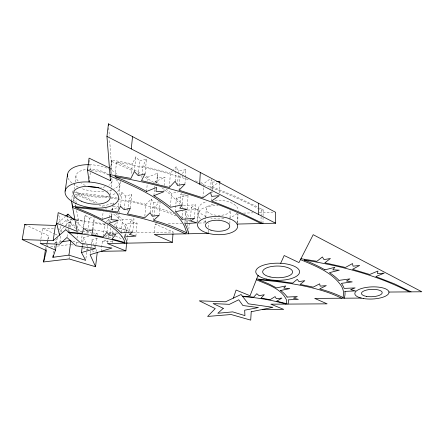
<?xml version="1.0" encoding="UTF-8"?>
<svg xmlns="http://www.w3.org/2000/svg" width="444" height="444" viewBox="0 0 444 444"><rect width="100%" height="100%" fill="white"/><g stroke="black" fill="none" stroke-linecap="round" stroke-linejoin="round"><path stroke-width="0.33" stroke-dasharray="2.22 1.67" d="M262.981 223.487L263.142 209.929L259.057 207.764M260.994 222.855L261.078 216.755M261.083 216.078L261.166 209.973L258.286 208.491M237.118 222.716L237.368 213.925M237.74 223.26L238.023 213.409M229.842 223.759L230.02 218.404M230.042 217.732L230.292 210.367A12.06 5.7 2.3 0 1 219.225 215.407A12.06 5.7 2.3 0 1 206.477 210.534A12.06 5.7 2.3 0 1 214.169 204.207M219.408 192.94L219.769 184.105M211.788 192.99L211.849 191.636M211.977 188.922L212.288 182.145L211.666 179.848M211.638 200.966L211.827 196.931M212.01 192.901L212.071 191.558M212.104 190.887L212.293 186.857L218.254 182.562M208.419 232.04L208.514 230.053M208.641 227.411L208.858 222.816M210.711 188.367L211.133 179.493M205.544 222.577L205.777 217.899M205.805 217.227L206.205 209.202M202.941 197.858L203.502 187.057M203.535 186.38L203.679 183.677L210.656 178.521M197.719 221.584L198.429 208.569M196.986 222.816L197.73 209.357L191.253 207.481L190.448 220.979M194.566 218.354L195.338 204.767L182.884 205.727L182.75 207.759M187.251 226.695L187.679 219.78M188.617 233.083L189.366 220.657L186.175 220.729L184.349 219.83M184.859 223.676L185.664 210.939M186.047 222.799L186.175 220.729M187.19 209.374L188.045 195.549L180.719 194.289L180.059 204.179M184.948 184.155L185.348 177.933M185.392 177.239L185.886 169.63L178.521 170.912L176.146 166.739L173.499 169.663M182.484 204.196L183.183 193.573M182.007 219.264L182.534 211.144M175.363 211.705L176.323 197.969L188.045 195.549M177.511 185.387L178.277 174.359M178.327 173.665L178.521 170.912M179.037 190.221L179.321 186.125M179.365 185.442L180.02 175.874L183.045 176.801M175.108 181.324L176.146 166.739M173.016 233.372L173.11 232.001L155.15 224.037L154.34 233.827M170.49 206.615L171.456 193.423L178.066 192.03M169.325 187.473L170.407 173.071L173.055 170.146M163.903 191.714L164.175 188.317M164.385 185.598L165.024 177.439L157.148 177.028L156.638 183.144M159.096 215.323L160.134 202.397M153.907 195.687L154.479 188.95M154.54 188.278L154.712 186.258M154.995 182.889L155.111 181.541L165.024 177.439M152.259 216.211L153.408 202.642L151.265 199.09L145.893 204.318L144.683 217.821M153.635 220.296L154.762 206.843L159.202 202.647M156.943 183.294L157.803 173.016L147.852 177.223L147.547 180.614M150.083 212.754L151.265 199.09M146.57 191.475L147.242 184.01M145.094 173.837L146.453 159.107L139.638 160.994L135.825 156.788L132.412 163.847L131.269 175.114M135.881 236.075L137.102 223.121L130.641 221.423L129.631 231.679M141.808 177.334L141.936 176.013M141.997 175.352L142.868 166.1L146.453 159.107M132.739 231.984L134.005 218.914L122.494 219.836L121.14 232.861M138.217 175.658L139.638 160.994M130.353 208.186L131.724 194.433L125.624 196.02L121.945 192.507L119.197 198.424M127.356 240.465L127.622 237.79M127.689 237.118L128.355 230.419A72.405 30.592 8.5 0 0 125.713 224.015L137.102 223.121M134.354 171.556L135.825 156.788M127.8 210.484L128.832 200.294L131.724 194.433M125.63 235.808L125.83 233.799M126.102 231.113L126.24 229.776A72.078 30.397 8.5 0 0 123.193 223.421L119.558 219.092L112.593 213.187M125.774 235.82L126.041 233.144M126.113 232.473L126.312 230.464L116.894 227.783M124.398 236.924L124.742 233.527M124.808 232.845L125.708 224.015M124.203 209.718L125.624 196.02M120.479 206.299L121.945 192.507M118.925 195.216L120.391 181.674A26.673 13.092 8.3 0 1 113.531 189.227M118.026 209.318L118.903 201.149M115.829 234.432L116.117 231.701M116.561 227.606L117.222 221.467M118.448 218.959L118.948 214.274M119.02 213.603L119.375 210.262M112.232 237.018L113.12 228.921M112.543 242.679L112.759 240.67M111.411 215.634L111.71 212.959M112.01 210.278L112.46 206.26M111.722 216.411L112.099 213.037M112.399 210.339L112.848 206.294M112.926 205.622L113.226 202.925L103.841 206.055L101.543 204.806M109.901 234.032L110.661 227.234M106.904 232.351L108.38 219.336L110.789 222.022M109.03 221.928L109.479 217.943M109.551 217.283L110.079 212.632M107.509 242.84L108.042 238.101M108.12 237.423L108.347 235.392M114.985 175.968L116.55 162.032C141.292 166.406 165.784 172.311 189.682 180.081M111.205 173.848L111.755 169.064L109.557 138.933M110.439 195.027L111.056 189.655M111.361 186.968L112.049 180.924M110.412 170.64L111.644 159.99L132.412 163.847M101.199 251.315L102.348 241.358L107.387 239.771M110.439 172.694L111.644 159.99M103.274 236.336L104.684 224.148L105.916 222.544M102.27 219.436L103.208 211.411M95.588 247.197L95.832 245.155M95.91 244.472L96.725 237.668M97.053 234.943L97.214 233.583L91.908 232.806M92.369 229.42L93.29 221.95L94.394 217.305M92.951 229.703L94.383 218.015M90.276 253.352L91.02 247.319M91.098 246.653L91.347 244.644M91.431 243.972L91.919 239.954L99.145 237.64M85.942 258.358L87.507 245.815L82.406 244.167M87.718 231.241L89.355 218.237L85.176 215.223L83.172 227.372M82.334 245.832L83.372 237.762L89.305 235.969M81.246 241.919L82.207 234.493M89.566 178.627L90.354 172.511M83.489 228.31L85.176 215.223M77.556 228.144L78.51 220.995L76.462 209.524M76.163 244.439L76.618 241.02M76.978 238.289L77.706 232.823M77.794 232.14L77.978 230.769L81.957 231.352M75.43 207.481L75.802 204.745M75.896 204.062L76.451 199.961M76.823 197.225L77.289 193.806L109.013 197.763M69.059 258.941L69.419 256.299M74.104 189.422L75.036 182.678M75.13 182.001L75.974 175.929M68.554 232.173L68.931 229.448M69.308 226.723L70.346 219.231A84.959 33.356 7.1 0 1 72.039 219.342M72.605 204.978L72.888 202.925M72.983 202.242L73.743 196.759M73.576 200.682L74.048 197.264M69.247 232.784L69.625 230.064M69.997 227.345L71.029 219.858L70.346 219.231M65.779 229.709L65.962 228.405M66.328 225.796L67.488 217.51M71.417 201.06L72.966 189.96L73.21 191.309M67.061 236.807L67.616 232.817M67.988 230.153L68.354 227.489M68.448 226.823L69.098 222.161L75.508 228.383M59.929 232.373L60.822 226.196M59.907 242.208L60.889 235.364M61.377 231.946L61.772 229.209L64.214 226.862M56.482 243.39L57.459 236.652M53.502 253.335L54.179 248.707M54.273 248.041L55.05 242.751L56.355 239.027M45.56 248.967L46.742 243.673M46.459 250.621L48.69 235.831L26.585 225.302M40.293 242.674L42.535 228.316L53.524 228.827M157.148 177.028L157.803 173.016M112.92 204.257L113.226 202.925M46.903 243.023L47.552 240.409M47.719 239.754L48.69 235.831M106.327 222.011L108.38 219.336M180.719 194.289L181.474 193.323M114.258 225.164L116.8 221.994M182.273 173.476L185.886 169.63M64.702 226.39L69.098 222.161M58.425 222.733L65.457 216.389M61.494 224.398L67.238 219.281L75.314 226.673M130.641 221.423L134.005 218.914M191.253 207.481L195.338 204.767M111 209.773L118.487 207.32M105.716 235.536L107.687 234.904M108.342 234.693L113.597 233.011L93.9 229.864M89.355 218.237L93.251 217.038M95.238 234.177L97.214 233.583M55.05 242.751L61.006 241.886M153.408 202.642L159.513 201.809M50.549 246.992L54.645 246.476M57.376 246.131L69.664 244.577M212.288 182.145L215.451 181.829M187.707 210.112L197.73 209.357M261.166 209.973L263.142 209.929M243.534 213.098L253.097 212.865M259.246 212.715L272.905 212.376M155.15 224.037L157.903 223.976M168.232 223.737L182.001 223.426M199.217 223.032L205.417 222.894M126.312 230.464L128.355 230.419M108.575 233.361L118.187 233.161M133.289 232.839L173.11 232.001M102.348 241.358L113.925 241.136M57.648 229.015L61.772 229.209M71.029 219.858L73.021 220.013M74.309 192.652L91.897 194.4L110.612 196.97M113.12 206.321L119.07 206.854M76.351 220.307L91.292 222.244L108.097 225.585M82.617 231.452L91.242 232.712M83.744 233.355L85.786 233.683M86.469 233.788L89.2 234.221M104.873 236.696L111.688 237.773M85.065 228.455L90.504 229.32M111.283 197.075L117.893 198.191M110.334 197.963L117.399 199.184M118.037 199.295C133.983 202.236 149.783 206.116 165.051 211.61A124.57 50.1 6.6 0 1 176.146 216M128.832 200.294L142.807 203.513A136.264 54.19 6.6 0 1 145.893 204.318M142.868 166.1L170.407 173.071M104.684 224.148L96.698 222.455A35.021 14.652 7.1 0 0 93.29 221.95M115.812 226.84L126.24 229.776M71.029 244.405L73.654 245.21M82.828 248.013L88.728 249.817M92.002 250.816L95.932 252.02M72.844 241.07L78.582 242.929M195.443 180.813L199.339 182.151M200.111 183.588L203.335 184.704M200.793 182.656L203.679 183.677M203.985 184.932C222.355 191.547 240.371 199.195 257.709 208.192M212.293 186.857L235.647 196.47L257.287 206.843M77.289 193.806L98.163 203.041M75.114 194.089L95.438 203.008M75.968 219.947L78.51 220.995M115.512 236.214L121.823 238.811M111.744 161.405L133.139 171.023M42.535 228.316L54.634 233.905M55.239 234.182L57.659 235.303M110.528 168.476L111.755 169.064M98.807 204.745L102.797 206.926M137.89 173.393L139.671 174.331M145.022 177.2L154.185 182.623M105.594 208.558L106.654 209.207M161.788 187.668L171.029 194.988L178.199 202.214A126.079 55.211 8.5 0 1 179.876 204.257M77.839 228.982L81.374 232.218M76.002 221.595L82.528 227.661M83.372 237.762L86.031 242.94M91.919 239.954L94.317 245.565M94.583 246.187L95.649 248.679M95.915 249.3L97.247 252.42M187.19 218.054L185.27 212.843A126.079 55.211 8.5 0 0 184.388 211.089M58.797 215.207L60.723 223.543M74.17 196.709L75.136 202.103M75.619 204.801L75.857 206.149M89.322 160.184L90.62 170.474M108.758 127.972L109.357 136.191M115.995 179.515A26.773 12.954 8.2 0 1 117.416 191.836M114.963 193.667A26.773 12.954 8.2 0 1 111.666 195.194M108.602 196.098A26.773 12.954 8.2 0 1 75.225 191.37M91.187 170.513A26.773 12.954 8.2 0 1 109.08 175.014M205.877 221.834A19.936 9.28 2.3 0 1 203.208 220.59M200.399 218.614A19.936 9.28 2.3 0 1 218.232 205.583M237.029 213.192A19.863 9.385 2.3 0 1 229.803 217.549M223.87 218.731A19.863 9.385 2.3 0 1 210.684 217.987M206.116 216.594A19.863 9.385 2.3 0 1 206.76 201.532M215.068 200.177A19.863 9.385 2.3 0 1 238.101 210.534M111.844 189.888A26.673 13.092 8.3 0 1 107.159 191.087M103.885 191.519A26.673 13.092 8.3 0 1 81.235 188.361M78.072 186.991A26.673 13.092 8.3 0 1 73.732 184.471M71.85 183.006A26.673 13.092 8.3 0 1 67.832 177.422M89.438 164.685A26.673 13.092 8.3 0 1 117.693 174.98M111.455 178.016A18.21 8.936 8.3 0 1 108.958 185.142M105.228 186.73A18.21 8.936 8.3 0 1 100.644 187.546M85.403 185.403A18.21 8.936 8.3 0 1 81.468 183.533M78.172 181.019A18.21 8.936 8.3 0 1 86.619 169.397M88.844 169.231A18.21 8.936 8.3 0 1 109.324 175.341M76.29 219.702A84.959 33.356 7.1 0 1 84.055 220.574M154.756 206.849A125.319 50.494 6.5 0 1 173.92 213.531M180.969 216.544A125.319 50.494 6.5 0 1 184.088 217.993M116.506 162.066A203.063 82.49 9.9 0 1 140.937 173.443M146.215 176.257A203.063 82.49 9.9 0 1 147.907 177.195M155.089 181.546A149.04 64.108 9.1 0 1 158.597 183.788M165.984 188.994A149.04 64.108 9.1 0 1 171.484 193.412M176.323 197.969A128.444 56.288 8.6 0 1 181.829 204.284M186.058 210.922A128.976 56.538 8.6 0 1 188.822 218.082M189.249 220.013A128.976 56.538 8.6 0 1 189.36 220.657M115.712 213.719A84.937 35.498 8.8 0 1 122.55 219.83"/><path stroke-width="0.67" d="M237.079 224.065L275.596 223.204L275.635 212.31L108.458 123.865L106.943 136.391L110.423 180.675L87.512 169.93L89.061 158.125L109.302 167.882M258.469 214.385L258.63 203.313M219.797 183.428L219.885 181.385L216.716 181.701M208.391 232.7L208.358 233.366L154.29 234.482L172.389 242.291L172.966 234.06M199.667 184.121L200.305 172.455M101.199 251.315L125.868 250.888L126.668 242.885M131.274 148.912L132.54 136.608M110.423 180.675L110.578 179.309M110.284 174.02L110.057 176.013C134.021 186.058 159.024 196.692 177.267 215.834A127.178 53.624 8.3 0 1 184.427 226.179L186.874 232.922A126.307 48.962 6.4 0 0 153.635 220.296L159.096 215.323L152.259 216.211L150.083 212.754L144.683 217.821A137.329 52.536 6.5 0 0 141.564 217.038L127.456 213.88L130.353 208.186L124.203 209.718L120.479 206.299L117.732 212.043L95.887 208.769L72.416 206.349L72.605 204.978M45.455 249.65L43.59 261.96L69.059 258.941L95.554 266.722L97.247 252.42M53.208 255.322L52.919 257.309L68.931 255.128L85.692 260.334L81.474 252.558L82.251 246.503M89.3 180.664L89.127 182.023L87.512 169.93M68.931 255.128L70.84 241.12M67.582 216.833L67.965 214.119L73.488 219.258M59.735 233.744L59.535 235.115L56.649 223.21L58.203 212.643L75.336 219.686M52.919 257.309L55.506 250.133L56.382 244.067M65.129 191.131L67.571 174.226M55.417 225.452L24.742 224.425L22.2 239.56L53.175 240.626L55.417 225.452L56.921 224.092M343.095 297.608L343.584 293.051A103.752 37.818 1.7 0 0 341.442 286.097C332.145 272.089 315.279 265.984 300.499 259.596M43.59 261.96L46.459 250.621L22.2 239.56M233.383 298.107L236.097 290.06L250.055 295.726L258.036 275.496L258.763 276.029M280.686 263.275L284.193 255.528L298.973 262.587L313.203 234.693L421.8 291.775L388.961 292.047M65.956 215.934L67.965 214.119M53.175 240.626L65.779 229.709L81.069 243.268L111.96 248.041L90.115 254.69L95.554 266.722M146.57 191.475L156.599 187.401L155.955 191.303L163.903 191.714L153.907 195.687M81.474 252.558L95.421 248.557L75.985 245.804L66.966 237.473L59.613 244.261L40.188 243.356L55.506 250.133M324.93 269.858L334.854 267.305L332.839 269.824L339.327 270.157L329.465 272.66A122.011 44.228 2.2 0 1 338.961 280.375M280.553 290.504L289.766 288.6L283.794 288.112L285.764 285.953L276.507 287.895L268.67 283.866L258.73 279.753C281.685 281.801 304.784 284.798 326.74 292.063A105.267 35.059 1.4 0 1 338.156 296.598L341.453 298.218M61.666 241.791L70.929 240.454M338.933 280.38L349.928 278.888L346.475 281.024L352.236 281.901L341.403 283.344A105.65 38.545 1.7 0 1 344.156 288.411L355.111 287.906L350.649 289.621L355.494 290.898L344.899 291.381M121.14 232.861L132.739 231.984L129.359 234.41L135.881 236.075L124.398 236.924A73.01 29.693 8.2 0 1 127.089 243.146M182.007 219.264L194.566 218.354L190.448 220.979L196.986 222.816L184.859 223.676A130.103 54.917 8.3 0 1 188.567 233.777M287.063 297.058L297.319 296.553L293.451 298.168L298.346 299.345L288.184 299.833A59.818 21.268 2 0 1 287.934 304.09M172.389 242.291L107.437 243.517L125.868 250.888M361.211 298.074L314.713 298.407L327.106 303.846L270.901 304.19L283.688 309.385L262.238 309.49M242.718 296.603C257.403 297.58 271.983 300.111 286.152 304.096M69.247 232.784C88.162 234.116 106.849 237.867 125.03 243.184M256.66 278.982L275.485 280.769L292.618 283.106L297.241 279.337L299.017 281.624L304.812 280.658L300.105 284.399L310.789 286.608A115.174 38.051 1.5 0 1 313.12 287.157L319.674 283.833L320.163 286.147L326.29 285.609L319.736 288.877A105.933 35.304 1.3 0 1 343.112 297.602M300.949 258.713L316.911 261.316L322.377 256.959L324.015 259.607L330.408 258.502L324.847 262.826L345.432 267.454L352.514 263.542L353.019 266.178L359.657 265.445L352.508 269.314L369.68 274.47L377.944 271.029L377.472 273.582L384.127 273.171L375.835 276.573L394.488 283.883L411.055 291.863M109.946 174.636L130.936 178.427L134.354 171.556L138.217 175.658L145.094 173.837L141.497 180.641L169.325 187.473L175.108 181.324L177.511 185.387L184.948 184.155L179.037 190.221L202.941 197.858L210.517 192.468L211.627 196.381L219.297 195.66L211.638 200.966L238.456 211.76L262.981 223.487M304.29 260.034C340.515 265.728 376.64 274.953 409.357 291.88M95.138 235.353L103.197 237.013L106.904 232.351L109.751 235.398L115.829 234.432L112.01 239.039L124.953 242.513A72.677 29.504 8.3 0 0 121.856 236.341M72.633 207.514C90.077 214.741 109.385 221.401 121.856 236.341M256.355 279.753C266.988 284.51 280.736 288.128 286.247 299.417A59.529 21.151 2.1 0 1 286.363 303.641L276.701 301.176L281.879 298.079L276.279 298.684L275.114 296.603L269.996 299.728L263.792 298.546A29.387 10.173 1.3 0 0 261.055 298.179L264.297 294.705L259.174 295.704L256.804 293.695L253.657 297.186A71.617 23.621 1.9 0 0 242.391 296.181M56.649 223.21L77.128 231.396L71.417 201.06M185.359 233.844L180.431 231.496A125.547 48.574 6.4 0 0 164.03 224.947C135.47 215.079 105.428 210.29 75.43 207.481L90.149 213.525L102.27 219.436L111.722 216.411L110.961 219.652L118.304 220.296L108.88 223.26A85.648 34.454 8.6 0 1 121.195 232.856M24.742 224.425L25.968 225.008M260.989 223.532C215.196 200.227 165.451 185.331 114.907 176.629A204.801 80.081 9.5 0 1 146.625 191.447M106.943 136.391L275.596 223.204M108.458 123.865L108.558 125.236M67.704 176.967A26.673 13.092 8.3 0 1 88.75 164.674M99.045 187.64A18.21 8.936 8.3 0 1 88.151 186.308M153.885 195.699A150.333 62.265 8.8 0 1 170.468 207.27L182.445 204.862L179.792 208.136L187.19 209.374L175.363 211.705A129.565 54.673 8.3 0 1 182.007 219.264M68.554 232.168A85.609 32.329 6.9 0 1 82.379 233.5L83.489 228.31L87.718 231.241L92.951 229.703L91.703 234.859A35.304 14.214 6.9 0 1 95.138 235.353M73.732 219.475A84.959 33.356 7.1 0 1 74.586 219.547M304.24 260.051A164.94 57.986 3.2 0 1 324.991 269.841M344.905 291.381A106.049 38.717 1.7 0 1 344.211 298.196M280.508 290.509A69.969 24.792 2.3 0 1 287.113 297.053M251.215 311.738L250.721 320.135L231.113 314.519L207.626 316.433L215.251 308.597L199.317 300.838L225.497 301.803L241.075 294.5L248.346 303.818L272.894 307.32L251.215 311.738M223.288 308.33L217.843 313.27L232.695 311.877L244.933 315.612L244.666 310.201L258.43 307.553L242.868 305.516L238.733 299.767L229.437 304.334L213.098 303.568L223.288 308.33M75.952 203.568A26.979 12.671 8 0 0 118.431 199.334A26.979 12.671 8 0 0 81.086 182.151A26.979 12.671 8 0 0 75.952 203.568M206.904 232.945A20.074 9.069 2.3 0 0 237.645 226.612A20.074 9.069 2.3 0 0 208.247 217.283A20.074 9.069 2.3 0 0 206.904 232.945M210.961 230.17A12.188 5.506 2.3 0 0 229.753 226.434A12.188 5.506 2.3 0 0 212.049 220.674A12.188 5.506 2.3 0 0 210.961 230.17M81.213 201.165A18.415 8.647 8 0 0 110.068 198.107A18.415 8.647 8 0 0 84.371 186.497A18.415 8.647 8 0 0 81.213 201.165M363.475 298.54A17.094 6.072 -2.3 0 0 388.983 292.307A17.094 6.072 -2.3 0 0 363.248 288.023A17.094 6.072 -2.3 0 0 363.475 298.54M266.328 279.065A21.906 8.586 0.3 0 0 299.572 272.033A21.906 8.586 0.3 0 0 267.105 264.202A21.906 8.586 0.3 0 0 266.328 279.065M366.572 296.403A10.379 3.685 -2.3 0 0 382.217 292.713A10.379 3.685 -2.3 0 0 366.75 290.004A10.379 3.685 -2.3 0 0 366.572 296.403M270.024 276.912A14.957 5.861 0.3 0 0 292.59 272.011A14.957 5.861 0.3 0 0 270.274 266.761A14.957 5.861 0.3 0 0 270.024 276.912"/></g></svg>
